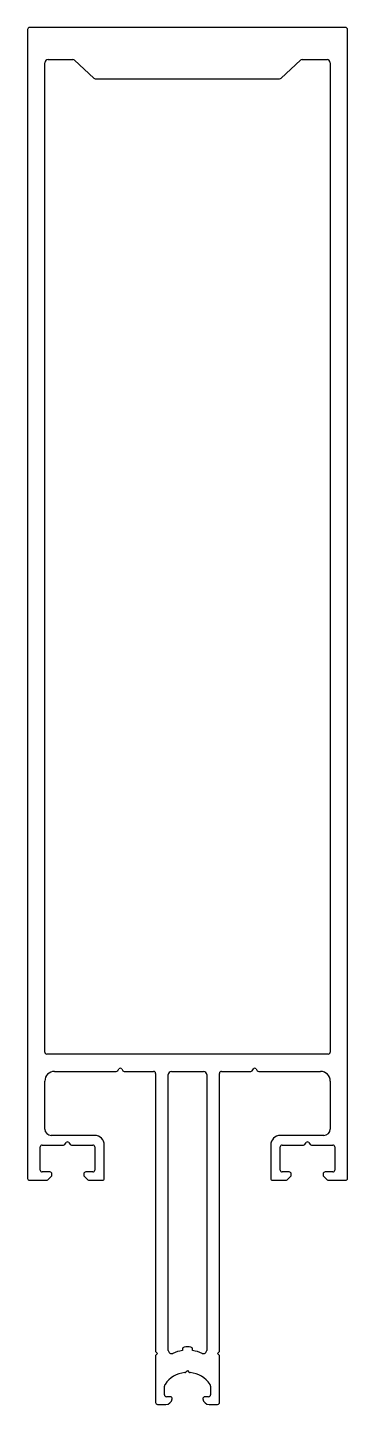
# Model space of a CAD drawing. Extents: x 3148 to 3198, y 1501 to 1716.
import ezdxf

# ---------------------------------------------------------------- set-up
doc = ezdxf.new("R2010")
doc.units = 0
doc.layers.get('0').update_dxf_attribs({"linetype": 'CONTINUOUS'})

msp = doc.modelspace()

# ---------------------------------------------------------------- linework, layer by layer
for p, q in [((3147.97, 1715.97), (3147.97, 1536.57)), ((3197.67, 1716.27), (3148.27, 1716.27)), ((3197.97, 1536.57), (3197.97, 1715.97)), ((3150.67, 1556.27), (3150.67, 1710.77)), ((3151.17, 1711.27), (3155.07, 1711.27)), ((3155.3, 1711.15), (3158.33, 1708.38)), ((3187.59, 1708.37), (3190.63, 1711.15)), ((3190.87, 1711.27), (3194.77, 1711.27)), ((3195.27, 1710.77), (3195.27, 1556.27)), ((3158.56, 1708.27), (3187.36, 1708.26)), ((3194.97, 1555.97), (3150.97, 1555.97)), ((3152.17, 1553.27), (3161.84, 1553.27)), ((3162.06, 1553.35), (3162.26, 1553.68)), ((3162.68, 1553.68), (3162.88, 1553.35)), ((3163.09, 1553.27), (3167.67, 1553.27)), ((3167.97, 1552.97), (3167.97, 1509.64)), ((3169.97, 1509.7), (3169.97, 1552.77)), ((3170.47, 1553.27), (3175.47, 1553.27)), ((3175.97, 1552.77), (3175.97, 1509.7)), ((3177.97, 1509.64), (3177.97, 1552.97)), ((3178.27, 1553.27), (3182.84, 1553.27)), ((3183.06, 1553.35), (3183.26, 1553.68)), ((3183.68, 1553.68), (3183.88, 1553.35)), ((3184.09, 1553.27), (3193.77, 1553.27)), ((3150.67, 1544.27), (3150.67, 1551.77)), ((3195.27, 1551.77), (3195.27, 1544.27)), ((3150.27, 1541.77), (3153.59, 1541.77)), ((3158.47, 1543.27), (3151.67, 1543.27)), ((3153.81, 1541.85), (3154.01, 1542.18)), ((3154.43, 1542.18), (3154.63, 1541.85)), ((3154.84, 1541.77), (3158.17, 1541.77)), ((3159.97, 1536.57), (3159.97, 1541.77)), ((3185.97, 1541.77), (3185.97, 1536.57)), ((3194.27, 1543.27), (3187.47, 1543.27)), ((3187.77, 1541.77), (3191.09, 1541.77)), ((3191.31, 1541.85), (3191.51, 1542.18)), ((3191.93, 1542.18), (3192.13, 1541.85)), ((3192.34, 1541.77), (3195.67, 1541.77)), ((3149.97, 1537.87), (3149.97, 1541.47)), ((3158.47, 1541.47), (3158.47, 1537.87)), ((3187.47, 1537.87), (3187.47, 1541.47)), ((3195.97, 1541.47), (3195.97, 1537.87)), ((3151.47, 1537.57), (3150.27, 1537.57)), ((3151.77, 1537.09), (3151.77, 1537.27)), ((3156.77, 1537.27), (3156.77, 1537.09)), ((3158.17, 1537.57), (3157.07, 1537.57)), ((3188.87, 1537.57), (3187.77, 1537.57)), ((3189.17, 1537.09), (3189.17, 1537.27)), ((3194.17, 1537.27), (3194.17, 1537.09)), ((3195.67, 1537.57), (3194.47, 1537.57)), ((3148.27, 1536.27), (3150.94, 1536.27)), ((3151.16, 1536.35), (3151.68, 1536.88)), ((3156.86, 1536.88), (3157.38, 1536.36)), ((3157.59, 1536.27), (3159.67, 1536.27)), ((3186.27, 1536.27), (3188.34, 1536.27)), ((3188.56, 1536.36), (3189.08, 1536.88)), ((3194.26, 1536.88), (3194.78, 1536.35)), ((3194.99, 1536.27), (3197.67, 1536.27)), ((3168.06, 1509.43), (3168.27, 1509.22)), ((3172.17, 1509.93), (3172.17, 1509.69)), ((3173.77, 1509.69), (3173.77, 1509.93)), ((3177.67, 1509.22), (3177.88, 1509.43)), ((3167.97, 1508.79), (3167.97, 1501.57)), ((3168.27, 1509.22), (3168.06, 1509.01)), ((3177.88, 1509.01), (3177.67, 1509.22)), ((3177.97, 1501.57), (3177.97, 1508.79)), ((3172.73, 1506.33), (3172.97, 1506.57)), ((3172.97, 1506.57), (3173.2, 1506.33)), ((3169.37, 1502.77), (3169.37, 1504.12)), ((3176.57, 1504.12), (3176.57, 1502.77)), ((3168.27, 1501.27), (3169.57, 1501.27)), ((3170.27, 1502.47), (3169.67, 1502.47)), ((3176.27, 1502.47), (3175.67, 1502.47)), ((3176.36, 1501.27), (3177.67, 1501.27))]:
    msp.add_line(p, q)
for centre, radius, start, end in [((3148.27, 1715.97), 0.3, 90, 180), ((3197.67, 1715.97), 0.3, 0, 90), ((3151.17, 1710.77), 0.5, 90, 180), ((3155.07, 1710.97), 0.3, 38.7752, 90), ((3190.87, 1710.97), 0.3, 90, 141.2248), ((3194.77, 1710.77), 0.5, 0, 90), ((3158.56, 1708.57), 0.3, 218.7576, 269.9762), ((3187.36, 1708.56), 0.3, 269.9762, 321.2424), ((3150.97, 1556.27), 0.3, 180, 270), ((3194.97, 1556.27), 0.3, 270, 360), ((3152.17, 1551.77), 1.5, 90, 180), ((3161.84, 1553.57), 0.3, 270, 315), ((3162.47, 1553.47), 0.3, 45, 135), ((3163.09, 1553.57), 0.3, 225, 270), ((3167.67, 1552.97), 0.3, 0, 90), ((3170.47, 1552.77), 0.5, 90, 180), ((3175.47, 1552.77), 0.5, 0, 90), ((3178.27, 1552.97), 0.3, 90, 180), ((3182.84, 1553.57), 0.3, 270, 315), ((3183.47, 1553.47), 0.3, 45, 135), ((3184.09, 1553.57), 0.3, 225, 270), ((3193.77, 1551.77), 1.5, 0, 90), ((3151.67, 1544.27), 1, 180, 270), ((3194.27, 1544.27), 1, 270, 0), ((3150.27, 1541.47), 0.3, 90, 180), ((3153.59, 1542.07), 0.3, 270, 315), ((3154.22, 1541.97), 0.3, 45, 135), ((3154.84, 1542.07), 0.3, 225, 270), ((3158.17, 1541.47), 0.3, 0, 90), ((3158.47, 1541.77), 1.5, 0, 90), ((3187.47, 1541.77), 1.5, 90, 180), ((3187.77, 1541.47), 0.3, 90, 180), ((3191.09, 1542.07), 0.3, 270, 315), ((3191.72, 1541.97), 0.3, 45, 135), ((3192.34, 1542.07), 0.3, 225, 270), ((3195.67, 1541.47), 0.3, 0, 90), ((3150.27, 1537.87), 0.3, 180, 270), ((3151.47, 1537.27), 0.3, 0, 90), ((3157.07, 1537.27), 0.3, 89.9017, 180), ((3158.17, 1537.87), 0.3, 269.9017, 360), ((3187.77, 1537.87), 0.3, 180, 270.0983), ((3188.87, 1537.27), 0.3, 0, 90.0983), ((3194.47, 1537.27), 0.3, 90, 180), ((3195.67, 1537.87), 0.3, 270, 0), ((3148.27, 1536.57), 0.3, 180, 270), ((3150.94, 1536.57), 0.3, 270, 315), ((3151.47, 1537.09), 0.3, 315, 0), ((3157.07, 1537.09), 0.3, 180, 225), ((3157.59, 1536.57), 0.3, 225, 269.9404), ((3159.67, 1536.57), 0.3, 269.9404, 0), ((3186.27, 1536.57), 0.3, 180, 270.0596), ((3188.34, 1536.57), 0.3, 270.0596, 315), ((3188.87, 1537.09), 0.3, 315, 0), ((3194.47, 1537.09), 0.3, 180, 225), ((3194.99, 1536.57), 0.3, 225, 270), ((3197.67, 1536.57), 0.3, 270, 0), ((3168.27, 1509.64), 0.3, 180, 225), ((3170.47, 1509.7), 0.5, 180, 293.6153), ((3173.17, 1503.53), 6.24, 99.2218, 113.6153), ((3172.47, 1509.93), 0.3, 96.2401, 180), ((3172.97, 1506.7), 3.57, 81.4242, 98.5758), ((3173.47, 1509.93), 0.3, 0, 83.7599), ((3172.77, 1503.53), 6.24, 66.3847, 80.7782), ((3175.47, 1509.7), 0.5, 246.3847, 0), ((3177.67, 1509.64), 0.3, 315, 0), ((3168.27, 1508.79), 0.3, 135, 180), ((3177.67, 1508.79), 0.3, 0, 45), ((3172.97, 1502.03), 4.24, 95.6409, 145.9836), ((3172.52, 1506.55), 0.3, 275.6409, 315), ((3173.41, 1506.55), 0.3, 225, 264.3591), ((3172.97, 1502.03), 4.24, 34.0164, 84.3591), ((3169.87, 1504.12), 0.5, 145.9836, 180), ((3176.07, 1504.12), 0.5, 0, 34.0164), ((3168.27, 1501.57), 0.3, 180, 270), ((3169.67, 1502.77), 0.3, 180, 270), ((3169.57, 1502.27), 1, 270, 351.7868), ((3170.27, 1502.17), 0.301, 352.0597, 89.7271), ((3175.67, 1502.17), 0.298, 89.5855, 188.6277), ((3176.36, 1502.27), 1, 188.2132, 270), ((3176.27, 1502.77), 0.3, 270, 360), ((3177.67, 1501.57), 0.3, 270, 360)]:
    msp.add_arc(centre, radius, start, end)

doc.saveas('drawing.dxf')
